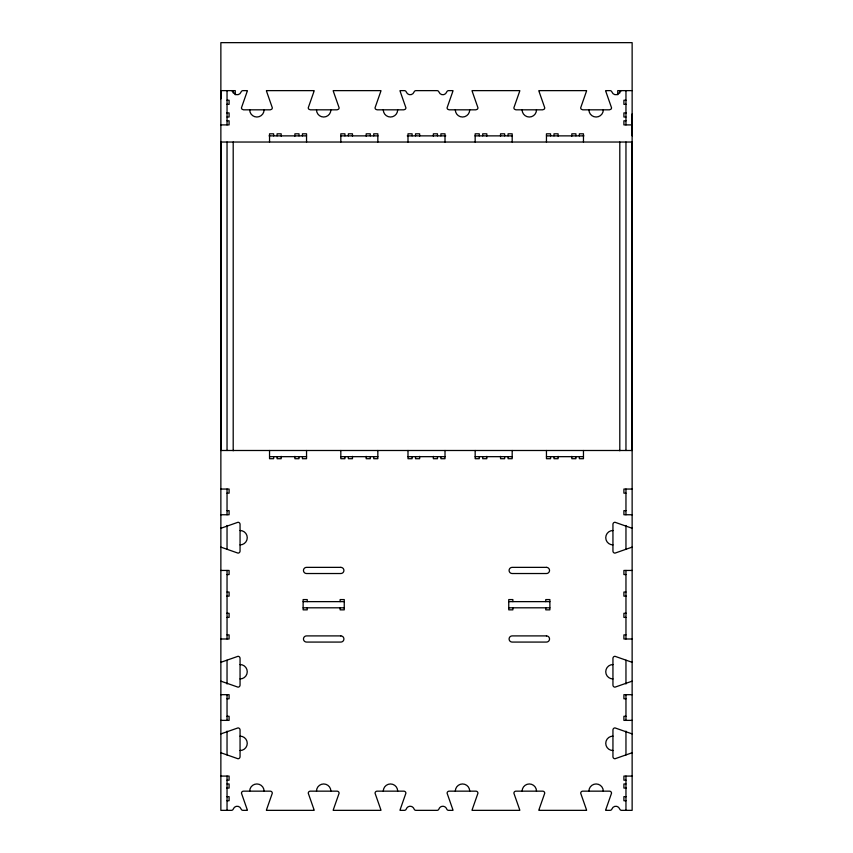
<?xml version="1.0" encoding="UTF-8"?>
<svg xmlns="http://www.w3.org/2000/svg" width="853" height="853" viewBox="0 0 853 853"><rect width="100%" height="100%" fill="white"/><g stroke="black" fill="none" stroke-linecap="round" stroke-linejoin="round"><path stroke-width="1.28" d="M220.863 98.852L220.863 90.631L235.257 90.631L235.257 94.747M632.137 135.872L632.137 113.939M632.137 90.631L632.137 42.65L220.863 42.65L220.863 810.35L231.376 810.35A2.058 2.058 0 0 0 233.306 808.975A4.116 4.116 0 0 1 241.068 808.975A2.058 2.058 0 0 0 243.009 810.35L247.338 810.35A2.058 2.058 0 0 0 247.253 809.764L241.463 793.215A2.058 2.058 0 0 1 243.521 791.157L270.252 791.157A2.058 2.058 0 0 1 272.31 793.215L266.52 809.764A2.058 2.058 0 0 0 266.435 810.35L314.139 810.35A2.058 2.058 0 0 0 314.053 809.764L308.264 793.215A2.058 2.058 0 0 1 310.321 791.157L337.052 791.157A2.058 2.058 0 0 1 339.11 793.215L333.31 809.764A2.058 2.058 0 0 0 333.224 810.35L380.939 810.35A2.058 2.058 0 0 0 380.854 809.764L375.053 793.215A2.058 2.058 0 0 1 377.111 791.157L403.842 791.157A2.058 2.058 0 0 1 405.9 793.215L400.11 809.764A2.058 2.058 0 0 0 400.025 810.35L404.365 810.35A2.058 2.058 0 0 0 406.007 809.518L406.881 807.898A4.116 4.116 0 0 1 413.481 807.898L414.345 809.518A2.058 2.058 0 0 0 415.997 810.35L437.003 810.35A2.058 2.058 0 0 0 438.655 809.518L439.519 807.898A4.116 4.116 0 0 1 446.119 807.898L446.993 809.518A2.058 2.058 0 0 0 448.635 810.35L452.975 810.35A2.058 2.058 0 0 0 452.89 809.764L447.1 793.215A2.058 2.058 0 0 1 449.158 791.157L475.889 791.157A2.058 2.058 0 0 1 477.947 793.215L472.146 809.764A2.058 2.058 0 0 0 472.061 810.35L519.776 810.35A2.058 2.058 0 0 0 519.69 809.764L513.89 793.215A2.058 2.058 0 0 1 515.948 791.157L542.679 791.157A2.058 2.058 0 0 1 544.736 793.215L538.947 809.764A2.058 2.058 0 0 0 538.861 810.35L586.565 810.35A2.058 2.058 0 0 0 586.48 809.764L580.69 793.215A2.058 2.058 0 0 1 582.748 791.157L609.479 791.157A2.058 2.058 0 0 1 611.537 793.215L605.747 809.764A2.058 2.058 0 0 0 605.662 810.35L609.991 810.35A2.058 2.058 0 0 0 611.932 808.975A4.116 4.116 0 0 1 619.694 808.975A2.058 2.058 0 0 0 621.624 810.35L632.137 810.35L632.137 90.631L617.743 90.631L617.743 94.747M227.037 100.227L229.094 100.227L229.094 104.343L226.738 104.343M625.963 100.227L623.906 100.227L623.906 104.343L626.262 104.343M226.738 112.905L229.094 112.905L229.094 117.021L227.037 117.021M626.262 112.905L623.906 112.905L623.906 117.021L625.963 117.021M227.037 120.795L229.094 120.795L229.094 124.901L220.863 124.901M625.963 120.795L623.906 120.795L623.906 124.901L632.137 124.901M269.068 135.872L306.547 135.872M340.816 135.872L378.007 135.872M407.233 135.872L445.767 135.872M474.993 135.872L512.184 135.872M546.453 135.872L583.932 135.872M269.537 456.664L306.547 456.664M340.816 456.664L377.836 456.664M407.99 456.664L445.01 456.664M475.164 456.664L512.184 456.664M546.453 456.664L583.463 456.664M220.863 489.046L229.094 489.046L229.094 493.162L227.037 493.162M632.137 489.046L623.906 489.046L623.906 493.162L625.963 493.162M227.037 510.638L229.094 510.638L229.094 514.754L220.863 514.754M625.963 510.638L623.906 510.638L623.906 514.754L632.137 514.754M220.863 570.444L229.094 570.444L229.094 574.559L227.037 574.559M632.137 570.444L623.906 570.444L623.906 574.559L625.963 574.559M227.037 592.035L229.094 592.035L229.094 596.151L226.738 596.151M625.963 592.035L623.906 592.035L623.906 596.151L626.262 596.151M303.124 601.632L344.249 601.632M508.751 601.632L549.876 601.632M303.124 607.805L344.249 607.805M508.751 607.805L549.876 607.805M226.738 613.286L229.094 613.286L229.094 617.401L227.037 617.401M626.262 613.286L623.906 613.286L623.906 617.401L625.963 617.401M227.037 634.877L229.094 634.877L229.094 638.993L220.863 638.993M625.963 634.877L623.906 634.877L623.906 638.993L632.137 638.993M220.863 694.683L229.094 694.683L229.094 698.788L227.037 698.788M632.137 694.683L623.906 694.683L623.906 698.788L625.963 698.788M227.037 716.275L229.094 716.275L229.094 720.38L220.863 720.38M625.963 716.275L623.906 716.275L623.906 720.38L632.137 720.38M220.863 776.081L229.094 776.081L229.094 780.186L227.037 780.186M632.137 776.081L623.906 776.081L623.906 780.186L625.963 780.186M227.037 783.96L229.094 783.96L229.094 788.076L226.738 788.076M625.963 783.96L623.906 783.96L623.906 788.076L626.262 788.076M226.738 796.638L229.094 796.638L229.094 800.754L227.037 800.754M626.262 796.638L623.906 796.638L623.906 800.754L625.963 800.754M231.376 90.631A2.058 2.058 0 0 1 233.018 91.463L233.306 92.007A4.116 4.116 0 0 0 241.068 92.007A2.058 2.058 0 0 1 243.009 90.631L247.338 90.631A2.058 2.058 0 0 1 247.253 91.218L241.463 107.766A2.058 2.058 0 0 0 242.071 109.227L243.521 109.824L270.252 109.824L271.702 109.227A2.058 2.058 0 0 0 272.31 107.766L266.477 91.079A2.015 2.015 0 0 1 266.435 90.631L314.139 90.631A2.058 2.058 0 0 1 314.053 91.218L308.264 107.766A2.058 2.058 0 0 0 308.861 109.216L310.321 109.824L337.052 109.824L338.502 109.227A2.058 2.058 0 0 0 339.11 107.766L333.31 91.218A2.058 2.058 0 0 1 333.224 90.631L380.939 90.631A2.058 2.058 0 0 1 380.854 91.218L375.053 107.766A2.058 2.058 0 0 0 375.661 109.227L377.111 109.824L403.842 109.824L405.303 109.227A2.058 2.058 0 0 0 405.9 107.766L400.11 91.218A2.058 2.058 0 0 1 400.025 90.631L404.365 90.631A2.058 2.058 0 0 1 406.007 91.463L406.305 92.007A4.116 4.116 0 0 0 414.057 92.007A2.058 2.058 0 0 1 415.997 90.631L437.003 90.631A2.058 2.058 0 0 1 438.655 91.463L438.943 92.007A4.116 4.116 0 0 0 446.705 92.007A2.058 2.058 0 0 1 448.635 90.631L452.975 90.631A2.058 2.058 0 0 1 452.89 91.218L447.1 107.766A2.058 2.058 0 0 0 447.697 109.227L449.158 109.824L475.889 109.824L477.339 109.227A2.058 2.058 0 0 0 477.947 107.766L472.114 91.079A2.015 2.015 0 0 1 472.061 90.631L519.776 90.631A2.058 2.058 0 0 1 519.69 91.218L513.89 107.766A2.058 2.058 0 0 0 514.498 109.216L515.948 109.824L542.679 109.824L544.139 109.227A2.058 2.058 0 0 0 544.736 107.766L538.947 91.218A2.058 2.058 0 0 1 538.861 90.631L586.565 90.631A2.058 2.058 0 0 1 586.48 91.218L580.69 107.766A2.058 2.058 0 0 0 581.298 109.227L582.748 109.824L609.479 109.824L610.929 109.227A2.058 2.058 0 0 0 611.537 107.766L605.747 91.218A2.058 2.058 0 0 1 605.662 90.631L609.991 90.631A2.058 2.058 0 0 1 611.644 91.463L611.932 92.007A4.116 4.116 0 0 0 619.694 92.007A2.058 2.058 0 0 1 621.624 90.631M233.018 91.463L233.306 92.007M625.963 90.631L625.963 124.901M625.963 142.035L625.963 450.491M625.963 489.046L625.963 514.754M625.963 525.459L625.963 549.193M625.963 570.444L625.963 638.993M625.963 660.243L625.963 683.978M625.963 694.683L625.963 720.38M625.963 731.117L625.963 754.969M625.963 776.081L625.963 810.35M619.8 90.631L619.8 92.977M619.8 142.035L619.8 450.789M583.463 142.035L583.463 133.814L579.358 133.814L579.358 135.872M583.463 450.491L583.463 458.711L579.358 458.711L579.358 456.664M575.924 135.872L575.924 133.814L571.819 133.814L571.819 136.16M575.924 456.664L575.924 458.711L571.819 458.711L571.819 456.366M558.107 136.16L558.107 133.814L553.992 133.814L553.992 135.872M558.107 456.366L558.107 458.711L553.992 458.711L553.992 456.664M550.569 135.872L550.569 133.814L546.453 133.814L546.453 142.035M550.569 456.664L550.569 458.711L546.453 458.711L546.453 450.491M545.771 601.632L545.771 599.574L549.876 599.574L549.876 609.852L545.771 609.852L545.771 607.805M512.866 601.632L512.866 599.574L508.751 599.574L508.751 609.852L512.866 609.852L512.866 607.805M512.184 142.035L512.184 133.814L508.068 133.814L508.068 135.872M512.184 450.491L512.184 458.711L508.068 458.711L508.068 456.664M504.645 135.872L504.645 133.814L500.53 133.814L500.53 136.16M504.645 456.664L504.645 458.711L500.53 458.711L500.53 456.366M486.818 136.16L486.818 133.814L482.702 133.814L482.702 135.872M486.818 456.366L486.818 458.711L482.702 458.711L482.702 456.664M479.279 135.872L479.279 133.814L475.164 133.814L475.164 142.035M479.279 456.664L479.279 458.711L475.164 458.711L475.164 450.491M445.01 142.035L445.01 133.814L440.894 133.814L440.894 135.872M445.01 450.491L445.01 458.711L440.894 458.711L440.894 456.664M437.472 135.872L437.472 133.814L433.356 133.814L433.356 136.16M437.472 456.664L437.472 458.711L433.356 458.711L433.356 456.366M419.644 136.16L419.644 133.814L415.528 133.814L415.528 135.872M419.644 456.366L419.644 458.711L415.528 458.711L415.528 456.664M412.106 135.872L412.106 133.814L407.99 133.814L407.99 142.035M412.106 456.664L412.106 458.711L407.99 458.711L407.99 450.491M377.836 142.035L377.836 133.814L373.721 133.814L373.721 135.872M377.836 450.491L377.836 458.711L373.721 458.711L373.721 456.664M370.298 135.872L370.298 133.814L366.182 133.814L366.182 136.16M370.298 456.664L370.298 458.711L366.182 458.711L366.182 456.366M352.47 136.16L352.47 133.814L348.355 133.814L348.355 135.872M352.47 456.366L352.47 458.711L348.355 458.711L348.355 456.664M344.932 135.872L344.932 133.814L340.816 133.814L340.816 142.035M344.932 456.664L344.932 458.711L340.816 458.711L340.816 450.491M340.134 601.632L340.134 599.574L344.249 599.574L344.249 609.852L340.134 609.852L340.134 607.805M307.229 601.632L307.229 599.574L303.124 599.574L303.124 609.852L307.229 609.852L307.229 607.805M306.547 142.035L306.547 133.814L302.431 133.814L302.431 135.872M306.547 450.491L306.547 458.711L302.431 458.711L302.431 456.664M299.008 135.872L299.008 133.814L294.893 133.814L294.893 136.16M299.008 456.664L299.008 458.711L294.893 458.711L294.893 456.366M281.181 136.16L281.181 133.814L277.076 133.814L277.076 135.872M281.181 456.366L281.181 458.711L277.076 458.711L277.076 456.664M273.642 135.872L273.642 133.814L269.537 133.814L269.537 142.035M273.642 456.664L273.642 458.711L269.537 458.711L269.537 450.491M233.2 90.631L233.2 92.977M233.2 142.035L233.2 450.789M227.037 90.631L227.037 124.901M227.037 142.035L227.037 450.491M227.037 489.046L227.037 514.754M227.037 525.459L227.037 549.193M227.037 570.444L227.037 638.993M227.037 660.243L227.037 683.978M227.037 694.683L227.037 720.38M227.037 731.117L227.037 754.969M227.037 776.081L227.037 810.35M469.715 109.824A7.197 7.197 0 0 1 462.529 117.021A7.197 7.197 0 0 1 455.321 109.824M536.516 109.824A7.197 7.197 0 0 1 529.308 117.021A7.197 7.197 0 0 1 522.111 109.824M603.316 109.824A7.197 7.197 0 0 1 596.108 117.021A7.197 7.197 0 0 1 588.922 109.824M264.089 109.824A7.197 7.197 0 0 1 256.892 117.021A7.197 7.197 0 0 1 249.694 109.824M330.879 109.824A7.197 7.197 0 0 1 323.682 117.021A7.197 7.197 0 0 1 316.484 109.824M397.679 109.824A7.197 7.197 0 0 1 390.482 117.021A7.197 7.197 0 0 1 383.285 109.824M588.911 791.157A7.197 7.197 0 0 1 596.108 783.96A7.197 7.197 0 0 1 603.306 791.157M522.121 791.157A7.197 7.197 0 0 1 529.318 783.96A7.197 7.197 0 0 1 536.516 791.157M455.321 791.157A7.197 7.197 0 0 1 462.518 783.96A7.197 7.197 0 0 1 469.715 791.157M383.285 791.157A7.197 7.197 0 0 1 390.482 783.96A7.197 7.197 0 0 1 397.679 791.157M316.484 791.157A7.197 7.197 0 0 1 323.682 783.96A7.197 7.197 0 0 1 330.879 791.157M249.684 791.157A7.197 7.197 0 0 1 256.892 783.96A7.197 7.197 0 0 1 264.089 791.157M632.137 681.28A2.058 2.058 0 0 0 631.551 681.366L615.002 687.155A2.058 2.058 0 0 1 612.944 685.098L612.944 658.367A2.058 2.058 0 0 1 615.002 656.309L631.551 662.099A2.058 2.058 0 0 0 632.137 662.195M632.137 733.783A2.058 2.058 0 0 1 631.551 733.697L615.002 727.908A2.058 2.058 0 0 0 612.944 729.965L612.944 756.696A2.058 2.058 0 0 0 615.002 758.754L631.551 752.964A2.058 2.058 0 0 1 632.137 752.879M612.944 750.533A7.197 7.197 0 0 1 605.747 743.336A7.197 7.197 0 0 1 612.944 736.139M220.863 752.879A2.058 2.058 0 0 1 221.449 752.964L237.998 758.754A2.058 2.058 0 0 0 240.056 756.696L240.056 729.965A2.058 2.058 0 0 0 237.998 727.908L221.449 733.697A2.058 2.058 0 0 1 220.863 733.783M240.056 736.139A7.197 7.197 0 0 1 247.253 743.336A7.197 7.197 0 0 1 240.056 750.533M220.863 681.28A2.058 2.058 0 0 1 221.449 681.366L237.998 687.155A2.058 2.058 0 0 0 240.056 685.098L240.056 658.367A2.058 2.058 0 0 0 237.998 656.309L221.449 662.099A2.058 2.058 0 0 1 220.863 662.195M240.056 664.54A7.197 7.197 0 0 1 247.253 671.737A7.197 7.197 0 0 1 240.056 678.935M612.944 678.935A7.197 7.197 0 0 1 605.747 671.737A7.197 7.197 0 0 1 612.944 664.54M220.863 528.156A2.058 2.058 0 0 0 221.449 528.071L237.998 522.271A2.058 2.058 0 0 1 240.056 524.328L240.056 551.059A2.058 2.058 0 0 1 237.998 553.117L221.449 547.327A2.058 2.058 0 0 0 220.863 547.242M632.137 528.156A2.058 2.058 0 0 1 631.551 528.071L615.002 522.271A2.058 2.058 0 0 0 612.944 524.328L612.944 551.059A2.058 2.058 0 0 0 615.002 553.117L631.551 547.327A2.058 2.058 0 0 1 632.137 547.242M612.944 544.896A7.197 7.197 0 0 1 605.747 537.699A7.197 7.197 0 0 1 612.944 530.502M240.056 530.502A7.197 7.197 0 0 1 247.253 537.699A7.197 7.197 0 0 1 240.056 544.896M220.863 142.035L220.863 450.491L632.137 450.491L632.137 142.035L220.863 142.035M340.816 567.362L306.547 567.362A3.081 3.081 0 0 0 303.465 570.444A3.081 3.081 0 0 0 306.547 573.525L340.816 573.525A3.081 3.081 0 0 0 343.908 570.444A3.081 3.081 0 0 0 340.816 567.362M546.453 567.362L512.184 567.362A3.081 3.081 0 0 0 509.092 570.444A3.081 3.081 0 0 0 512.184 573.525L546.453 573.525A3.081 3.081 0 0 0 549.535 570.444A3.081 3.081 0 0 0 546.453 567.362M340.816 635.901L306.547 635.901A3.081 3.081 0 0 0 303.465 638.993A3.081 3.081 0 0 0 306.547 642.074L340.816 642.074A3.081 3.081 0 0 0 343.908 638.993A3.081 3.081 0 0 0 340.816 635.901M546.453 635.901L512.184 635.901A3.081 3.081 0 0 0 509.092 638.993A3.081 3.081 0 0 0 512.184 642.074L546.453 642.074A3.081 3.081 0 0 0 549.535 638.993A3.081 3.081 0 0 0 546.453 635.901"/></g></svg>
